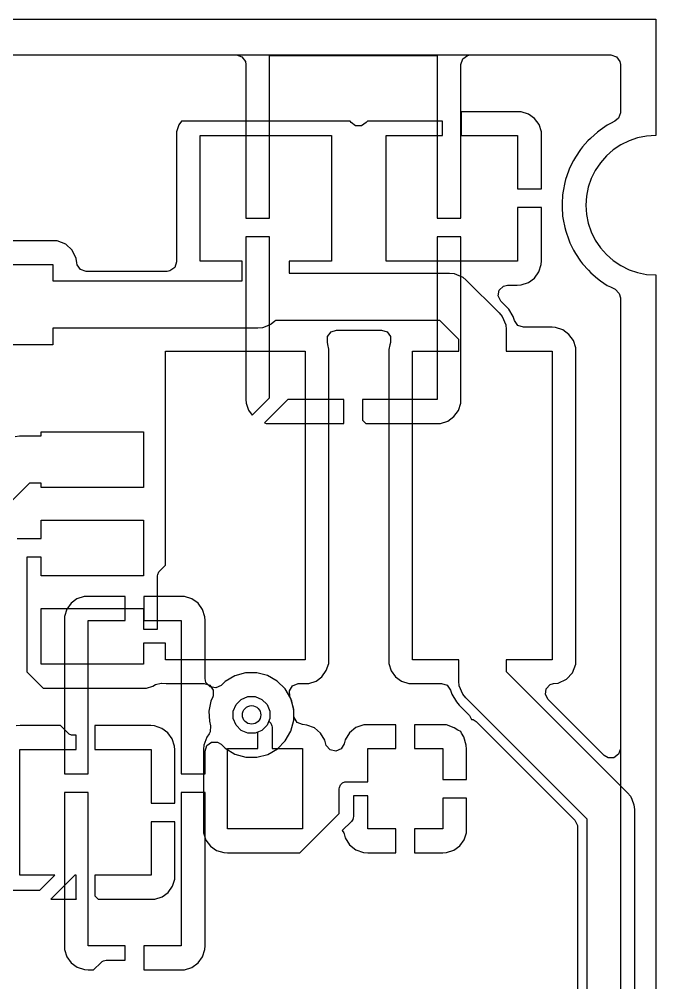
# Model space of a CAD drawing. Header units: inches. Extents: x 3.98 to 8.37, y -7.42 to -0.85.
# Drawn here: x 7.37 to 8.369, y -2.36 to -0.845 of the extents above; entities that cross this region are included whole.
import ezdxf

# ---------------------------------------------------------------- set-up
doc = ezdxf.new("R2010")
doc.units = ezdxf.units.IN
doc.header["$MEASUREMENT"] = 0
for name, color, linetype, true_color in [('Bottom Layer', 153, 'CONTINUOUS', 0x4d7fc4), ('Multi-Layer', 254, 'CONTINUOUS', 0xd0d2cd), ('Top Layer', 13, 'CONTINUOUS', 0xc83434)]:
    doc.layers.add(name, color=color, linetype=linetype, true_color=true_color)

msp = doc.modelspace()

# ---------------------------------------------------------------- linework, layer by layer
at = {"layer": 'Bottom Layer', "linetype": 'CONTINUOUS'}
for p, q in [((4.0542, -0.9013), (8.2989, -0.9013)), ((8.2989, -0.9013), (8.3076, -0.9042)), ((8.3076, -0.9042), (8.313, -0.9116)), ((8.313, -0.9116), (8.3137, -0.9162)), ((8.3137, -0.9162), (8.3137, -0.9922)), ((8.1518, -0.991), (8.0635, -0.991)), ((8.0635, -0.991), (8.0635, -1.0281)), ((8.1579, -0.9911), (8.1518, -0.991)), ((8.1694, -0.9946), (8.1579, -0.9911)), ((8.1789, -1.0014), (8.1694, -0.9946)), ((8.3137, -0.9922), (8.3109, -1.0009)), ((7.6204, -1.0111), (7.6167, -1.0225)), ((7.6246, -1.0054), (7.6204, -1.0111)), ((7.8892, -1.0054), (7.6246, -1.0054)), ((7.8908, -1.0075), (7.8892, -1.0054)), ((7.8978, -1.0128), (7.8908, -1.0075)), ((7.907, -1.013), (7.8978, -1.0128)), ((7.9146, -1.0078), (7.907, -1.013)), ((7.9164, -1.0054), (7.9146, -1.0078)), ((8.0343, -1.0054), (7.9164, -1.0054)), ((8.0343, -1.0281), (8.0343, -1.0054)), ((8.1859, -1.0108), (8.1789, -1.0014)), ((8.1896, -1.0223), (8.1859, -1.0108)), ((8.2931, -1.0119), (8.2818, -1.0197)), ((8.2979, -1.009), (8.2931, -1.0119)), ((8.305, -1.0057), (8.2979, -1.009)), ((8.3109, -1.0009), (8.305, -1.0057)), ((7.6167, -1.0225), (7.6165, -1.0283)), ((7.6165, -1.0283), (7.6165, -1.2268)), ((7.6537, -1.2255), (7.6537, -1.0281)), ((7.6537, -1.0281), (7.8598, -1.0281)), ((7.8598, -1.0281), (7.8598, -1.2255)), ((7.946, -1.2255), (7.946, -1.0281)), ((7.946, -1.0281), (8.0343, -1.0281)), ((8.0635, -1.0281), (8.1521, -1.0281)), ((8.1521, -1.0281), (8.1521, -1.112)), ((8.1897, -1.0282), (8.1896, -1.0223)), ((8.1897, -1.112), (8.1897, -1.0282)), ((8.2776, -1.0227), (8.2673, -1.0323)), ((8.2818, -1.0197), (8.2776, -1.0227)), ((8.2626, -1.0364), (8.2543, -1.046)), ((8.2669, -1.0327), (8.2626, -1.0364)), ((8.2673, -1.0323), (8.2669, -1.0327)), ((8.2512, -1.0502), (8.2434, -1.0623)), ((8.2543, -1.046), (8.2512, -1.0502)), ((8.2401, -1.0676), (8.2338, -1.0795)), ((8.2434, -1.0623), (8.2401, -1.0676)), ((8.2324, -1.0843), (8.2276, -1.0974)), ((8.2332, -1.0811), (8.2324, -1.0843)), ((8.2334, -1.0801), (8.2332, -1.0808)), ((8.2332, -1.0808), (8.2332, -1.0811)), ((8.2336, -1.0798), (8.2334, -1.0801)), ((8.2338, -1.0795), (8.2336, -1.0798)), ((8.2264, -1.1021), (8.2236, -1.1158)), ((8.2276, -1.0974), (8.2264, -1.1021)), ((8.1521, -1.112), (8.1897, -1.112)), ((8.2236, -1.1158), (8.223, -1.1213)), ((8.223, -1.1213), (8.2223, -1.1351)), ((8.2223, -1.1351), (8.2223, -1.1409)), ((8.1897, -1.1413), (8.1521, -1.1413)), ((8.1521, -1.1413), (8.1521, -1.2255)), ((8.1897, -1.225), (8.1897, -1.1413)), ((8.2223, -1.1409), (8.223, -1.1547)), ((8.223, -1.1547), (8.2236, -1.1601)), ((8.2236, -1.1601), (8.2262, -1.1725)), ((8.2262, -1.1725), (8.2282, -1.1782)), ((8.2282, -1.1782), (8.2282, -1.1785)), ((8.2282, -1.1785), (8.2325, -1.192)), ((7.4223, -1.1934), (7.3045, -1.1934)), ((7.4293, -1.1937), (7.4223, -1.1934)), ((7.4426, -1.1989), (7.4293, -1.1937)), ((8.2325, -1.192), (8.2343, -1.1967)), ((7.4528, -1.2083), (7.4426, -1.1989)), ((7.4589, -1.2212), (7.4528, -1.2083)), ((8.2343, -1.1967), (8.2402, -1.2085)), ((8.2402, -1.2085), (8.2434, -1.2137)), ((7.4597, -1.2284), (7.4589, -1.2212)), ((7.7195, -1.2255), (7.6537, -1.2255)), ((7.7195, -1.2567), (7.7195, -1.2255)), ((7.8598, -1.2255), (7.7937, -1.2255)), ((7.7937, -1.2255), (7.7937, -1.2445)), ((8.1521, -1.2255), (7.946, -1.2255)), ((8.1895, -1.231), (8.1897, -1.225)), ((8.2434, -1.2137), (8.2512, -1.2257)), ((8.2512, -1.2257), (8.2541, -1.2298)), ((7.3044, -1.2307), (7.4223, -1.2307)), ((7.4223, -1.2307), (7.4223, -1.2567)), ((7.4604, -1.2314), (7.4597, -1.2284)), ((7.4658, -1.2388), (7.4604, -1.2314)), ((7.4745, -1.2416), (7.4658, -1.2388)), ((7.6016, -1.2416), (7.4745, -1.2416)), ((7.6062, -1.2409), (7.6016, -1.2416)), ((7.6137, -1.2355), (7.6062, -1.2409)), ((7.6165, -1.2268), (7.6137, -1.2355)), ((8.1857, -1.2425), (8.1895, -1.231)), ((8.2541, -1.2298), (8.2635, -1.2398)), ((8.2635, -1.2398), (8.2673, -1.2437)), ((7.4223, -1.2567), (7.7195, -1.2567)), ((7.7937, -1.2445), (8.0455, -1.2445)), ((8.0455, -1.2445), (8.0527, -1.2452)), ((8.0527, -1.2452), (8.0661, -1.2507)), ((8.0661, -1.2507), (8.0661, -1.2507)), ((8.0661, -1.2507), (8.0717, -1.2553)), ((8.0717, -1.2553), (8.1233, -1.3069)), ((8.1692, -1.2591), (8.1788, -1.2521)), ((8.1788, -1.2521), (8.1857, -1.2425)), ((8.2673, -1.2437), (8.2779, -1.2528)), ((8.2779, -1.2528), (8.2822, -1.2565)), ((8.2822, -1.2565), (8.2931, -1.2636)), ((8.1219, -1.2803), (8.1234, -1.2712)), ((8.1234, -1.2712), (8.1299, -1.2647)), ((8.1299, -1.2647), (8.1366, -1.2631)), ((8.1366, -1.2631), (8.1517, -1.2631)), ((8.1517, -1.2631), (8.1576, -1.2629)), ((8.1576, -1.2629), (8.1692, -1.2591)), ((8.2931, -1.2636), (8.2982, -1.2661)), ((8.2982, -1.2661), (8.3055, -1.2698)), ((8.3055, -1.2698), (8.312, -1.2762)), ((8.1261, -1.2884), (8.1219, -1.2803)), ((8.312, -1.2762), (8.3137, -1.2831)), ((8.3137, -1.2831), (8.3137, -1.992)), ((8.134, -1.2963), (8.1261, -1.2884)), ((8.1384, -1.301), (8.134, -1.2963)), ((8.1452, -1.3127), (8.1384, -1.301)), ((8.1233, -1.3069), (8.1279, -1.3126)), ((8.1279, -1.3126), (8.1335, -1.3259)), ((8.1474, -1.3191), (8.1452, -1.3127)), ((7.7444, -1.331), (7.4223, -1.331)), ((7.4223, -1.331), (7.4223, -1.357)), ((7.7516, -1.3303), (7.7444, -1.331)), ((7.7517, -1.3303), (7.7516, -1.3303)), ((7.7584, -1.3275), (7.7517, -1.3303)), ((7.7517, -1.3303), (7.7517, -1.3303)), ((7.765, -1.3247), (7.7584, -1.3275)), ((7.7651, -1.3247), (7.765, -1.3247)), ((7.765, -1.3247), (7.765, -1.3247)), ((7.7707, -1.32), (7.7651, -1.3247)), ((7.772, -1.3187), (7.7707, -1.32)), ((8.0301, -1.3187), (7.772, -1.3187)), ((8.0599, -1.3486), (8.0301, -1.3187)), ((8.1335, -1.3259), (8.1342, -1.3332)), ((8.1527, -1.3265), (8.1474, -1.3191)), ((8.1615, -1.3293), (8.1527, -1.3265)), ((8.2063, -1.3293), (8.1615, -1.3293)), ((8.212, -1.3297), (8.2063, -1.3293)), ((8.2234, -1.3336), (8.212, -1.3297)), ((7.8534, -1.353), (7.8537, -1.3438)), ((7.8537, -1.3438), (7.8593, -1.3365)), ((7.8593, -1.3365), (7.8677, -1.334)), ((7.8677, -1.334), (7.9386, -1.334)), ((7.9386, -1.334), (7.9473, -1.3368)), ((7.9473, -1.3368), (7.9527, -1.3442)), ((7.9527, -1.3442), (7.9527, -1.3534)), ((8.1342, -1.3332), (8.1342, -1.3668)), ((8.2329, -1.3406), (8.2234, -1.3336)), ((8.2398, -1.3502), (8.2329, -1.3406)), ((7.4223, -1.357), (7.3044, -1.357)), ((7.8544, -1.3565), (7.8534, -1.353)), ((7.8556, -1.3639), (7.8544, -1.3565)), ((7.9515, -1.3571), (7.95, -1.3644)), ((7.9526, -1.3535), (7.9515, -1.3571)), ((7.9527, -1.3534), (7.9526, -1.3535)), ((8.0599, -1.3668), (8.0599, -1.3486)), ((8.2435, -1.3616), (8.2398, -1.3502)), ((8.2438, -1.3674), (8.2435, -1.3616)), ((7.5992, -1.7032), (7.5992, -1.3668)), ((7.5992, -1.3668), (7.8184, -1.3668)), ((7.8184, -1.3668), (7.8184, -1.8521)), ((7.8557, -1.3674), (7.8556, -1.3639)), ((7.8557, -1.8521), (7.8557, -1.3674)), ((7.95, -1.3644), (7.9498, -1.3676)), ((7.9498, -1.3676), (7.9498, -1.8522)), ((7.9874, -1.8521), (7.9874, -1.3668)), ((7.9874, -1.3668), (8.0599, -1.3668)), ((8.1342, -1.3668), (8.2066, -1.3668)), ((8.2066, -1.3668), (8.2066, -1.8521)), ((8.2438, -1.8521), (8.2438, -1.3674)), ((7.4037, -1.5003), (7.4037, -1.4936)), ((7.4037, -1.4936), (7.5644, -1.4936)), ((7.5644, -1.4936), (7.5644, -1.5813)), ((7.363, -1.501), (7.3701, -1.5003)), ((7.3701, -1.5003), (7.4037, -1.5003)), ((7.3855, -1.5745), (7.255, -1.7047)), ((7.4037, -1.5745), (7.3855, -1.5745)), ((7.4037, -1.5813), (7.4037, -1.5745)), ((7.5644, -1.5813), (7.4037, -1.5813)), ((7.4037, -1.6616), (7.4037, -1.6325)), ((7.4037, -1.6325), (7.5644, -1.6325)), ((7.5644, -1.6325), (7.5644, -1.7202)), ((7.3663, -1.6616), (7.4037, -1.6616)), ((7.4037, -1.6909), (7.3813, -1.6909)), ((7.3813, -1.6909), (7.3813, -1.871)), ((7.4037, -1.7202), (7.4037, -1.6909)), ((7.5902, -1.7122), (7.5992, -1.7032)), ((7.5644, -1.7202), (7.4037, -1.7202)), ((7.5869, -1.7201), (7.5871, -1.7179)), ((7.5869, -1.8039), (7.5869, -1.7201)), ((7.5871, -1.7179), (7.5888, -1.7139)), ((7.5888, -1.7139), (7.5902, -1.7122)), ((7.4037, -1.859), (7.4037, -1.7713)), ((7.4037, -1.7713), (7.5644, -1.7713)), ((7.5644, -1.7713), (7.5644, -1.8039)), ((7.5644, -1.8039), (7.5869, -1.8039)), ((7.5981, -1.8262), (7.5644, -1.8262)), ((7.5644, -1.8262), (7.5644, -1.859)), ((7.5992, -1.8261), (7.5981, -1.8262)), ((7.5992, -1.8521), (7.5992, -1.8261)), ((7.5644, -1.859), (7.4037, -1.859)), ((7.8184, -1.8521), (7.5992, -1.8521)), ((7.8518, -1.8692), (7.8555, -1.8579)), ((7.8555, -1.8579), (7.8557, -1.8521)), ((7.9498, -1.8522), (7.9499, -1.8581)), ((7.9499, -1.8581), (7.9536, -1.8695)), ((8.0599, -1.8521), (7.9874, -1.8521)), ((8.0599, -1.8857), (8.0599, -1.8521)), ((8.2066, -1.8521), (8.1342, -1.8521)), ((8.1342, -1.8521), (8.1342, -1.8703)), ((8.2383, -1.8724), (8.2435, -1.8591)), ((8.2435, -1.8591), (8.2438, -1.8521)), ((7.3813, -1.871), (7.407, -1.8967)), ((7.845, -1.8787), (7.8518, -1.8692)), ((7.9536, -1.8695), (7.9605, -1.879)), ((8.1342, -1.8703), (8.3249, -2.061)), ((8.2289, -1.8826), (8.2383, -1.8724)), ((7.5792, -1.8936), (7.5836, -1.8909)), ((7.5836, -1.8909), (7.5925, -1.8887)), ((7.5925, -1.8887), (7.5928, -1.8887)), ((7.5928, -1.8887), (7.6001, -1.8894)), ((7.6001, -1.8894), (7.6601, -1.8894)), ((7.6601, -1.8894), (7.6688, -1.8922)), ((7.6688, -1.8922), (7.6742, -1.8997)), ((7.794, -1.9007), (7.7989, -1.8929)), ((7.7989, -1.8929), (7.8074, -1.8894)), ((7.8074, -1.8894), (7.8085, -1.8894)), ((7.8085, -1.8894), (7.8184, -1.8894)), ((7.8184, -1.8894), (7.8242, -1.8892)), ((7.8242, -1.8892), (7.8356, -1.8855)), ((7.8356, -1.8855), (7.845, -1.8787)), ((7.9605, -1.879), (7.9701, -1.8858)), ((7.9701, -1.8858), (7.9816, -1.8893)), ((7.9816, -1.8893), (7.9876, -1.8894)), ((7.9876, -1.8894), (8.0328, -1.8894)), ((8.0328, -1.8894), (8.0416, -1.8922)), ((8.0416, -1.8922), (8.047, -1.8997)), ((8.0607, -1.8929), (8.0599, -1.8857)), ((8.0662, -1.9063), (8.0607, -1.8929)), ((8.1972, -1.8976), (8.2036, -1.8911)), ((8.2036, -1.8911), (8.2088, -1.8895)), ((8.2088, -1.8895), (8.216, -1.8887)), ((8.216, -1.8887), (8.2289, -1.8826)), ((7.407, -1.8967), (7.5642, -1.8967)), ((7.5642, -1.8967), (7.5692, -1.8966)), ((7.5692, -1.8966), (7.5792, -1.8936)), ((7.6742, -1.8997), (7.6742, -1.9088)), ((7.7947, -1.9099), (7.794, -1.9007)), ((8.047, -1.8997), (8.0491, -1.9063)), ((8.0491, -1.9063), (8.0561, -1.9184)), ((8.0708, -1.9119), (8.0662, -1.9063)), ((8.0662, -1.9063), (8.0662, -1.9063)), ((8.1958, -1.9066), (8.1972, -1.8976)), ((8.2, -1.9148), (8.1958, -1.9066)), ((7.6706, -1.9174), (7.6675, -1.9328)), ((7.6737, -1.9102), (7.6706, -1.9174)), ((7.6742, -1.9088), (7.6737, -1.9102)), ((7.7056, -1.933), (7.71, -1.9224)), ((7.71, -1.9224), (7.7181, -1.9144)), ((7.7181, -1.9144), (7.7286, -1.91)), ((7.7286, -1.91), (7.7401, -1.91)), ((7.7401, -1.91), (7.7507, -1.9144)), ((7.7507, -1.9144), (7.7588, -1.9224)), ((7.7588, -1.9224), (7.7631, -1.933)), ((7.7976, -1.917), (7.7947, -1.9099)), ((7.8008, -1.932), (7.7976, -1.917)), ((8.0561, -1.9184), (8.0604, -1.9233)), ((8.2615, -2.1026), (8.0708, -1.9119)), ((8.2884, -2.0025), (8.2, -1.9148)), ((7.6675, -1.9328), (7.6681, -1.9484)), ((7.7056, -1.9445), (7.7056, -1.933)), ((7.7631, -1.933), (7.7631, -1.9445)), ((7.8009, -1.9397), (7.8008, -1.932)), ((8.0604, -1.9233), (8.0769, -1.9398)), ((7.6681, -1.9484), (7.6701, -1.9561)), ((7.71, -1.9551), (7.7056, -1.9445)), ((7.7631, -1.9445), (7.7614, -1.9487)), ((7.7614, -1.9487), (7.7617, -1.9488)), ((7.7617, -1.9488), (7.7648, -1.9519)), ((7.7648, -1.9519), (7.7664, -1.9559)), ((7.8013, -1.9428), (7.8009, -1.9397)), ((7.8061, -1.9506), (7.8013, -1.9428)), ((7.8146, -1.9541), (7.8061, -1.9506)), ((8.0769, -1.9398), (8.08, -1.9459)), ((8.08, -1.9459), (8.0822, -1.946)), ((8.0822, -1.946), (8.0872, -1.9493)), ((8.0872, -1.9493), (8.2421, -2.1042)), ((7.371, -1.9556), (7.3649, -1.9559)), ((7.4344, -1.9556), (7.371, -1.9556)), ((7.4461, -1.9674), (7.4344, -1.9556)), ((7.4478, -1.9688), (7.4461, -1.9674)), ((7.5763, -1.9556), (7.4883, -1.9556)), ((7.4883, -1.9556), (7.4884, -1.9561)), ((7.4884, -1.9561), (7.4884, -1.9934)), ((7.5821, -1.956), (7.5763, -1.9556)), ((7.5935, -1.9599), (7.5821, -1.956)), ((7.6029, -1.9669), (7.5935, -1.9599)), ((7.6098, -1.9765), (7.6029, -1.9669)), ((7.6679, -1.9684), (7.664, -1.9739)), ((7.6695, -1.9653), (7.6679, -1.9684)), ((7.6701, -1.9561), (7.6695, -1.9653)), ((7.7181, -1.9631), (7.71, -1.9551)), ((7.7286, -1.9675), (7.7181, -1.9631)), ((7.7401, -1.9675), (7.7286, -1.9675)), ((7.7443, -1.9658), (7.7401, -1.9675)), ((7.7443, -1.9918), (7.7443, -1.9658)), ((7.7664, -1.9559), (7.7666, -1.958)), ((7.7666, -1.958), (7.7666, -1.9918)), ((7.8212, -1.9547), (7.8146, -1.9541)), ((7.8331, -1.9593), (7.8212, -1.9547)), ((7.8428, -1.9674), (7.8331, -1.9593)), ((7.8494, -1.9784), (7.8428, -1.9674)), ((7.8882, -1.9668), (7.8815, -1.978)), ((7.8981, -1.9588), (7.8882, -1.9668)), ((7.9105, -1.9544), (7.8981, -1.9588)), ((7.9169, -1.9542), (7.9105, -1.9544)), ((7.9612, -1.9542), (7.9169, -1.9542)), ((7.9612, -1.9918), (7.9612, -1.9542)), ((8.0345, -1.9542), (7.9904, -1.9542)), ((7.9904, -1.9542), (7.9904, -1.9918)), ((8.0404, -1.9546), (8.0345, -1.9542)), ((8.0527, -1.9589), (8.0404, -1.9546)), ((8.0581, -1.9626), (8.0527, -1.9589)), ((8.0633, -1.9647), (8.0581, -1.9626)), ((8.0641, -1.9677), (8.0633, -1.9647)), ((8.0677, -1.9734), (8.0641, -1.9677)), ((7.4518, -1.9704), (7.4478, -1.9688)), ((7.454, -1.9706), (7.4518, -1.9704)), ((7.4591, -1.9706), (7.454, -1.9706)), ((7.4591, -1.9934), (7.4591, -1.9706)), ((7.6136, -1.9879), (7.6098, -1.9765)), ((7.664, -1.9739), (7.6594, -1.9865)), ((7.8511, -1.9848), (7.8494, -1.9784)), ((7.8815, -1.978), (7.8799, -1.9845)), ((8.0717, -1.9861), (8.0677, -1.9734)), ((7.3706, -2.1907), (7.3706, -1.9934)), ((7.3706, -1.9934), (7.4591, -1.9934)), ((7.4884, -1.9934), (7.5767, -1.9934)), ((7.5767, -1.9934), (7.5767, -2.0775)), ((7.6138, -1.9938), (7.6136, -1.9879)), ((7.6138, -2.0775), (7.6138, -1.9938)), ((7.6594, -1.9865), (7.6589, -1.9926)), ((7.6589, -1.9926), (7.6589, -2.1182)), ((7.6967, -2.1181), (7.6967, -1.9918)), ((7.6967, -1.9918), (7.7443, -1.9918)), ((7.7666, -1.9918), (7.8146, -1.9918)), ((7.8146, -1.9918), (7.8146, -2.1181)), ((7.8517, -1.9866), (7.8511, -1.9848)), ((7.8577, -1.9936), (7.8517, -1.9866)), ((7.8666, -1.9958), (7.8577, -1.9936)), ((7.8751, -1.9923), (7.8666, -1.9958)), ((7.8799, -1.9845), (7.8751, -1.9923)), ((7.917, -2.0438), (7.917, -1.9918)), ((7.917, -1.9918), (7.9612, -1.9918)), ((7.9904, -1.9918), (8.0348, -1.9918)), ((8.0348, -1.9918), (8.0348, -2.0402)), ((8.0721, -1.9924), (8.0717, -1.9861)), ((8.0721, -2.0402), (8.0721, -1.9924)), ((8.3137, -1.992), (8.3109, -2.0007)), ((8.2943, -2.0061), (8.2884, -2.0025)), ((8.3034, -2.0061), (8.2943, -2.0061)), ((8.3109, -2.0007), (8.3034, -2.0061)), ((7.877, -2.0457), (7.8811, -2.044)), ((7.8811, -2.044), (7.8832, -2.0438)), ((7.8832, -2.0438), (7.917, -2.0438)), ((8.0348, -2.0402), (8.0721, -2.0402)), ((7.8721, -2.055), (7.8723, -2.0528)), ((7.8721, -2.0937), (7.8721, -2.055)), ((7.8723, -2.0528), (7.874, -2.0488)), ((7.874, -2.0488), (7.877, -2.0457)), ((7.8944, -2.0661), (7.8944, -2.0984)), ((7.917, -2.0661), (7.8944, -2.0661)), ((7.917, -2.1181), (7.917, -2.0661)), ((8.0721, -2.0694), (8.0348, -2.0694)), ((8.0348, -2.0694), (8.0348, -2.1181)), ((8.0721, -2.1181), (8.0721, -2.0694)), ((8.3249, -2.061), (8.3295, -2.0666)), ((8.3295, -2.0666), (8.3295, -2.0666)), ((8.3295, -2.0666), (8.3314, -2.0712)), ((8.3314, -2.0712), (8.335, -2.08)), ((7.5767, -2.0775), (7.6138, -2.0775)), ((8.335, -2.08), (8.335, -2.08)), ((8.335, -2.08), (8.3358, -2.0873)), ((8.3358, -2.0873), (8.3358, -2.5381)), ((7.8104, -2.1554), (7.8721, -2.0937)), ((7.8925, -2.1046), (7.8911, -2.1062)), ((7.8932, -2.103), (7.8925, -2.1046)), ((7.8925, -2.1046), (7.8925, -2.1046)), ((7.8925, -2.1046), (7.8925, -2.1046)), ((7.8925, -2.1046), (7.8925, -2.1046)), ((7.8942, -2.1005), (7.8932, -2.103)), ((7.8944, -2.0984), (7.8942, -2.1005)), ((7.8942, -2.1005), (7.8942, -2.1005)), ((7.8942, -2.1005), (7.8942, -2.1005)), ((7.8942, -2.1005), (7.8942, -2.1005)), ((8.2421, -2.1042), (8.2463, -2.1124)), ((8.2615, -2.5532), (8.2615, -2.1026)), ((7.6138, -2.1067), (7.5767, -2.1067)), ((7.5767, -2.1067), (7.5767, -2.1907)), ((7.6138, -2.1906), (7.6138, -2.1067)), ((7.6589, -2.1182), (7.659, -2.1241)), ((7.8146, -2.1181), (7.6967, -2.1181)), ((7.8911, -2.1062), (7.8767, -2.1207)), ((7.9612, -2.1181), (7.917, -2.1181)), ((7.9612, -2.1554), (7.9612, -2.1181)), ((8.0348, -2.1181), (7.9904, -2.1181)), ((7.9904, -2.1181), (7.9904, -2.1554)), ((8.0718, -2.1239), (8.0721, -2.1181)), ((8.2463, -2.1124), (8.2465, -2.1147)), ((8.2465, -2.1147), (8.2465, -2.553)), ((7.659, -2.1241), (7.6627, -2.1356)), ((7.8767, -2.1207), (7.8793, -2.124)), ((7.8793, -2.124), (7.8799, -2.1257)), ((7.8799, -2.1257), (7.8815, -2.1322)), ((7.8815, -2.1322), (7.8883, -2.1432)), ((8.0613, -2.1447), (8.0681, -2.1353)), ((8.0681, -2.1353), (8.0718, -2.1239)), ((7.6627, -2.1356), (7.6697, -2.145)), ((7.6697, -2.145), (7.6792, -2.1518)), ((7.8883, -2.1432), (7.8981, -2.1511)), ((8.0519, -2.1515), (8.0613, -2.1447)), ((7.6792, -2.1518), (7.6907, -2.1553)), ((7.6907, -2.1553), (7.6967, -2.1554)), ((7.6967, -2.1554), (7.8104, -2.1554)), ((7.8981, -2.1511), (7.9103, -2.1553)), ((7.9103, -2.1553), (7.9168, -2.1554)), ((7.9168, -2.1554), (7.9612, -2.1554)), ((7.9904, -2.1554), (8.0347, -2.1554)), ((8.0347, -2.1554), (8.0406, -2.1552)), ((8.0406, -2.1552), (8.0519, -2.1515)), ((7.4254, -2.1907), (7.3706, -2.1907)), ((7.4019, -2.2142), (7.4254, -2.1907)), ((7.4569, -2.1907), (7.4191, -2.2285)), ((7.4591, -2.1907), (7.4569, -2.1907)), ((7.4591, -2.228), (7.4591, -2.1907)), ((7.5767, -2.1907), (7.4884, -2.1907)), ((7.4884, -2.1907), (7.4884, -2.2231)), ((7.6137, -2.1967), (7.6138, -2.1906)), ((7.6034, -2.2177), (7.6102, -2.2082)), ((7.6102, -2.2082), (7.6137, -2.1967)), ((7.3413, -2.2142), (7.4019, -2.2142)), ((7.4884, -2.2231), (7.4937, -2.2285)), ((7.5825, -2.2283), (7.594, -2.2247)), ((7.594, -2.2247), (7.6034, -2.2177)), ((7.4191, -2.2285), (7.4592, -2.2285)), ((7.4592, -2.2285), (7.4591, -2.228)), ((7.4937, -2.2285), (7.5766, -2.2285)), ((7.5766, -2.2285), (7.5825, -2.2283))]:
    msp.add_line(p, q, dxfattribs=at)
at = {"layer": 'Bottom Layer'}
msp.add_circle((7.7344, -1.9387), 0.0145, dxfattribs=at)
at = {"layer": 'Multi-Layer', "linetype": 'CONTINUOUS'}
for p, q in [((3.9839, -0.8454), (8.3692, -0.8454)), ((8.3692, -0.8454), (8.3692, -1.0281)), ((8.3549, -1.029), (8.3408, -1.0318)), ((8.3692, -1.0281), (8.3549, -1.029)), ((8.3143, -1.0428), (8.3024, -1.0507)), ((8.3272, -1.0365), (8.3143, -1.0428)), ((8.3408, -1.0318), (8.3272, -1.0365)), ((8.3024, -1.0507), (8.2917, -1.0602)), ((8.2822, -1.071), (8.2742, -1.0829)), ((8.2917, -1.0602), (8.2822, -1.071)), ((8.2742, -1.0829), (8.2679, -1.0957)), ((8.2679, -1.0957), (8.2633, -1.1093)), ((8.2633, -1.1093), (8.2605, -1.1234)), ((8.2605, -1.1234), (8.2595, -1.1377)), ((8.2595, -1.1377), (8.2605, -1.152)), ((8.2605, -1.152), (8.2633, -1.1661)), ((8.2633, -1.1661), (8.2679, -1.1796)), ((8.2679, -1.1796), (8.2742, -1.1925)), ((8.2742, -1.1925), (8.2822, -1.2044)), ((8.2822, -1.2044), (8.2917, -1.2152)), ((8.2917, -1.2152), (8.3024, -1.2247)), ((8.3024, -1.2247), (8.3143, -1.2326)), ((8.3143, -1.2326), (8.3272, -1.239)), ((8.3272, -1.239), (8.3408, -1.2436)), ((8.3408, -1.2436), (8.3549, -1.2464)), ((8.3549, -1.2464), (8.3692, -1.2473)), ((8.3692, -1.2473), (8.3692, -7.0207))]:
    msp.add_line(p, q, dxfattribs=at)
at = {"layer": 'Top Layer', "linetype": 'CONTINUOUS'}
for p, q in [((6.5142, -0.9013), (7.7105, -0.9013)), ((7.7105, -0.9013), (7.7193, -0.9042)), ((7.7193, -0.9042), (7.7247, -0.9116)), ((7.7626, -1.1581), (7.7626, -0.9024)), ((7.7626, -0.9024), (8.0257, -0.9024)), ((8.0257, -0.9024), (8.0257, -1.1581)), ((8.0633, -0.9162), (8.0661, -0.9075)), ((8.0661, -0.9075), (8.0736, -0.9021)), ((8.0736, -0.9021), (8.0781, -0.9013)), ((8.0781, -0.9013), (8.2989, -0.9013)), ((8.2989, -0.9013), (8.3076, -0.9042)), ((8.3076, -0.9042), (8.313, -0.9116)), ((7.7247, -0.9116), (7.7254, -0.9162)), ((7.7254, -0.9162), (7.7254, -1.1581)), ((8.0633, -1.1581), (8.0633, -0.9162)), ((8.313, -0.9116), (8.3137, -0.9162)), ((8.3137, -0.9162), (8.3137, -0.9922)), ((8.3137, -0.9922), (8.3109, -1.0009)), ((8.2931, -1.0119), (8.2818, -1.0197)), ((8.2979, -1.009), (8.2931, -1.0119)), ((8.305, -1.0057), (8.2979, -1.009)), ((8.3109, -1.0009), (8.305, -1.0057)), ((8.2776, -1.0227), (8.2673, -1.0323)), ((8.2818, -1.0197), (8.2776, -1.0227)), ((8.2626, -1.0364), (8.2543, -1.046)), ((8.2669, -1.0327), (8.2626, -1.0364)), ((8.2673, -1.0323), (8.2669, -1.0327)), ((8.2512, -1.0502), (8.2434, -1.0623)), ((8.2543, -1.046), (8.2512, -1.0502)), ((8.2401, -1.0676), (8.2338, -1.0795)), ((8.2434, -1.0623), (8.2401, -1.0676)), ((8.2324, -1.0843), (8.2276, -1.0974)), ((8.2332, -1.0811), (8.2324, -1.0843)), ((8.2334, -1.0801), (8.2332, -1.0808)), ((8.2332, -1.0808), (8.2332, -1.0811)), ((8.2336, -1.0798), (8.2334, -1.0801)), ((8.2338, -1.0795), (8.2336, -1.0798)), ((8.2264, -1.1021), (8.2236, -1.1158)), ((8.2276, -1.0974), (8.2264, -1.1021)), ((8.2236, -1.1158), (8.223, -1.1213)), ((8.223, -1.1213), (8.2223, -1.1351)), ((8.2223, -1.1351), (8.2223, -1.1409)), ((8.2223, -1.1409), (8.223, -1.1547)), ((7.7254, -1.1581), (7.7626, -1.1581)), ((8.0257, -1.1581), (8.0628, -1.1581)), ((8.0628, -1.1581), (8.0633, -1.1581)), ((8.223, -1.1547), (8.2236, -1.1601)), ((8.2236, -1.1601), (8.2262, -1.1725)), ((8.2262, -1.1725), (8.2282, -1.1782)), ((8.2282, -1.1782), (8.2282, -1.1785)), ((8.2282, -1.1785), (8.2325, -1.192)), ((7.7626, -1.1873), (7.7254, -1.1873)), ((7.7254, -1.1873), (7.7254, -1.4428)), ((7.7626, -1.4405), (7.7626, -1.1873)), ((8.0628, -1.1873), (8.0257, -1.1873)), ((8.0257, -1.1873), (8.0257, -1.4432)), ((8.0633, -1.1873), (8.0628, -1.1873)), ((8.0633, -1.4428), (8.0633, -1.1873)), ((8.2325, -1.192), (8.2343, -1.1967)), ((8.2343, -1.1967), (8.2402, -1.2085)), ((8.2402, -1.2085), (8.2434, -1.2137)), ((8.2434, -1.2137), (8.2512, -1.2257)), ((8.2512, -1.2257), (8.2541, -1.2298)), ((8.2541, -1.2298), (8.2635, -1.2398)), ((8.2635, -1.2398), (8.2673, -1.2437)), ((8.2673, -1.2437), (8.2779, -1.2528)), ((8.2779, -1.2528), (8.2822, -1.2565)), ((8.2822, -1.2565), (8.2931, -1.2636)), ((8.2931, -1.2636), (8.2982, -1.2661)), ((8.2982, -1.2661), (8.3055, -1.2698)), ((8.3055, -1.2698), (8.312, -1.2762)), ((8.312, -1.2762), (8.3137, -1.2831)), ((8.3137, -1.2831), (8.3137, -4.0975)), ((7.7254, -1.4428), (7.7257, -1.4486)), ((7.7257, -1.4486), (7.7294, -1.46)), ((7.7351, -1.4679), (7.7626, -1.4405)), ((7.7914, -1.4432), (7.7549, -1.4797)), ((7.8794, -1.4432), (7.7914, -1.4432)), ((7.8794, -1.4804), (7.8794, -1.4432)), ((8.0257, -1.4432), (7.9086, -1.4432)), ((7.9086, -1.4432), (7.9086, -1.4757)), ((8.0593, -1.4603), (8.0631, -1.4488)), ((8.0631, -1.4488), (8.0633, -1.4428)), ((7.7294, -1.46), (7.7351, -1.4679)), ((8.0523, -1.4699), (8.0593, -1.4603)), ((7.7549, -1.4797), (7.7572, -1.4805)), ((7.7572, -1.4805), (7.7629, -1.4809)), ((7.7629, -1.4809), (7.8794, -1.4809)), ((7.8794, -1.4809), (7.8794, -1.4804)), ((7.9086, -1.4757), (7.9137, -1.4809)), ((7.9137, -1.4809), (8.0252, -1.4809)), ((8.0252, -1.4809), (8.0312, -1.4806)), ((8.0312, -1.4806), (8.0427, -1.4769)), ((8.0427, -1.4769), (8.0523, -1.4699)), ((7.4602, -1.7563), (7.4508, -1.7633)), ((7.4717, -1.7526), (7.4602, -1.7563)), ((7.4776, -1.7525), (7.4717, -1.7526)), ((7.5359, -1.7525), (7.4776, -1.7525)), ((7.5359, -1.753), (7.5359, -1.7525)), ((7.5359, -1.7903), (7.5359, -1.753)), ((7.6233, -1.7525), (7.5651, -1.7525)), ((7.5651, -1.7525), (7.5651, -1.753)), ((7.5651, -1.753), (7.5651, -1.7903)), ((7.6292, -1.7527), (7.6233, -1.7525)), ((7.6408, -1.7565), (7.6292, -1.7527)), ((7.6504, -1.7634), (7.6408, -1.7565)), ((7.4508, -1.7633), (7.444, -1.7728)), ((7.6573, -1.773), (7.6504, -1.7634)), ((7.4405, -1.7843), (7.4404, -1.7904)), ((7.444, -1.7728), (7.4405, -1.7843)), ((7.6611, -1.7846), (7.6573, -1.773)), ((7.6613, -1.7905), (7.6611, -1.7846)), ((7.4404, -1.7904), (7.4404, -2.0314)), ((7.4776, -2.0314), (7.4776, -1.7903)), ((7.4776, -1.7903), (7.5359, -1.7903)), ((7.5651, -1.7903), (7.6237, -1.7903)), ((7.6237, -1.7903), (7.6237, -2.0314)), ((7.6613, -1.8816), (7.6613, -1.7905)), ((7.7082, -1.8772), (7.6929, -1.8861)), ((7.7251, -1.8726), (7.7082, -1.8772)), ((7.7426, -1.8725), (7.7251, -1.8726)), ((7.7595, -1.8769), (7.7426, -1.8725)), ((7.7747, -1.8856), (7.7595, -1.8769)), ((7.6628, -1.888), (7.6613, -1.8816)), ((7.6692, -1.8947), (7.6628, -1.888)), ((7.6865, -1.8923), (7.6782, -1.8963)), ((7.6929, -1.8861), (7.6865, -1.8923)), ((7.7872, -1.8979), (7.7747, -1.8856)), ((7.6782, -1.8963), (7.6692, -1.8947)), ((7.796, -1.913), (7.7872, -1.8979)), ((7.7056, -1.933), (7.71, -1.9224)), ((7.71, -1.9224), (7.7181, -1.9144)), ((7.7181, -1.9144), (7.7286, -1.91)), ((7.7286, -1.91), (7.7401, -1.91)), ((7.7401, -1.91), (7.7507, -1.9144)), ((7.7507, -1.9144), (7.7588, -1.9224)), ((7.7588, -1.9224), (7.7631, -1.933)), ((7.8006, -1.9301), (7.796, -1.913)), ((7.7056, -1.9445), (7.7056, -1.933)), ((7.7631, -1.933), (7.7631, -1.9445)), ((7.8009, -1.9387), (7.8006, -1.9301)), ((7.71, -1.9551), (7.7056, -1.9445)), ((7.7631, -1.9445), (7.7588, -1.9551)), ((7.7962, -1.9645), (7.8007, -1.9473)), ((7.8007, -1.9473), (7.8009, -1.9387)), ((7.7181, -1.9631), (7.71, -1.9551)), ((7.7286, -1.9675), (7.7181, -1.9631)), ((7.7401, -1.9675), (7.7286, -1.9675)), ((7.7507, -1.9631), (7.7401, -1.9675)), ((7.7588, -1.9551), (7.7507, -1.9631)), ((7.7874, -1.9797), (7.7962, -1.9645)), ((7.6642, -1.9869), (7.6716, -1.9815)), ((7.6716, -1.9815), (7.6808, -1.9815)), ((7.6808, -1.9815), (7.6865, -1.985)), ((7.775, -1.9921), (7.7874, -1.9797)), ((7.6613, -1.9956), (7.6642, -1.9869)), ((7.6613, -2.0315), (7.6613, -1.9956)), ((7.6865, -1.985), (7.693, -1.9912)), ((7.693, -1.9912), (7.7083, -2.0003)), ((7.7597, -2.0008), (7.775, -1.9921)), ((7.7083, -2.0003), (7.7252, -2.0051)), ((7.7252, -2.0051), (7.7428, -2.0052)), ((7.7428, -2.0052), (7.7597, -2.0008)), ((7.4404, -2.0314), (7.4776, -2.0314)), ((7.6237, -2.0314), (7.6608, -2.0314)), ((7.6608, -2.0314), (7.6613, -2.0315)), ((7.4776, -2.0607), (7.4404, -2.0607)), ((7.4404, -2.0607), (7.4404, -2.3015)), ((7.4776, -2.3019), (7.4776, -2.0607)), ((7.6608, -2.0607), (7.6237, -2.0607)), ((7.6237, -2.0607), (7.6237, -2.3019)), ((7.6613, -2.0606), (7.6608, -2.0607)), ((7.6613, -2.3015), (7.6613, -2.0606)), ((7.4404, -2.3015), (7.4406, -2.3073)), ((7.6611, -2.3075), (7.6613, -2.3015)), ((7.4406, -2.3073), (7.4444, -2.3188)), ((7.5359, -2.3019), (7.4776, -2.3019)), ((7.5359, -2.3244), (7.5359, -2.3019)), ((7.6237, -2.3019), (7.5651, -2.3019)), ((7.5651, -2.3019), (7.5651, -2.3391)), ((7.6573, -2.319), (7.6611, -2.3075)), ((7.4444, -2.3188), (7.4513, -2.3283)), ((7.4513, -2.3283), (7.4607, -2.3353)), ((7.4862, -2.3396), (7.4981, -2.3277)), ((7.4981, -2.3277), (7.4998, -2.3263)), ((7.4998, -2.3263), (7.5018, -2.3255)), ((7.4998, -2.3263), (7.4998, -2.3263)), ((7.4998, -2.3263), (7.4998, -2.3263)), ((7.5018, -2.3255), (7.5038, -2.3247)), ((7.5038, -2.3247), (7.506, -2.3244)), ((7.5038, -2.3247), (7.5038, -2.3247)), ((7.5038, -2.3247), (7.5038, -2.3247)), ((7.506, -2.3244), (7.5359, -2.3244)), ((7.6408, -2.3356), (7.6504, -2.3286)), ((7.6504, -2.3286), (7.6573, -2.319)), ((7.4607, -2.3353), (7.4721, -2.3392)), ((7.4721, -2.3392), (7.4779, -2.3396)), ((7.4779, -2.3396), (7.4862, -2.3396)), ((7.5651, -2.3391), (7.5651, -2.3396)), ((7.5651, -2.3396), (7.6233, -2.3396)), ((7.6233, -2.3396), (7.6292, -2.3394)), ((7.6292, -2.3394), (7.6408, -2.3356))]:
    msp.add_line(p, q, dxfattribs=at)
at = {"layer": 'Top Layer'}
msp.add_circle((7.7344, -1.9387), 0.0145, dxfattribs=at)

doc.saveas('drawing.dxf')
